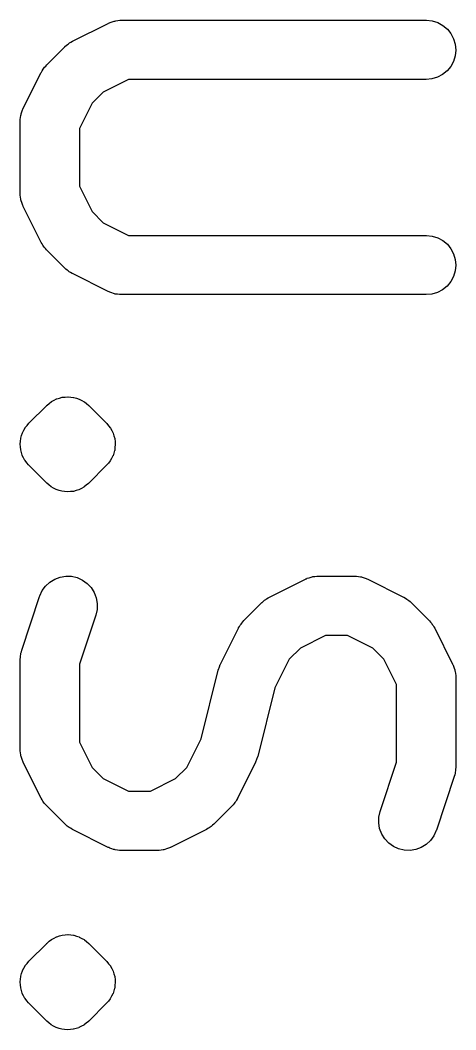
# Model space of a CAD drawing. Header units: millimetres. Extents: x 17 to 402, y -127 to -24.
# Drawn here: x 27.56 to 29.77, y -75.48 to -70.37 of the extents above; entities that cross this region are included whole.
import ezdxf

# ---------------------------------------------------------------- set-up
doc = ezdxf.new("R2010")
doc.units = ezdxf.units.MM
doc.header["$LTSCALE"] = 25.4
doc.layers.add('BLACK', color=7, linetype='CONTINUOUS')

msp = doc.modelspace()

# ---------------------------------------------------------------- linework, layer by layer
at = {"layer": 'BLACK', "linetype": 'Continuous'}
for p, q in [((27.8275, -70.4779), (28.0091, -70.3872)), ((28.0091, -70.3872), (28.0109, -70.3862)), ((28.0109, -70.3862), (28.0149, -70.3847)), ((28.0149, -70.3847), (28.019, -70.3826)), ((28.019, -70.3826), (28.0286, -70.3796)), ((28.0286, -70.3796), (28.0383, -70.376)), ((28.0383, -70.376), (28.0426, -70.3755)), ((28.0426, -70.3755), (28.0469, -70.3743)), ((28.0469, -70.3743), (28.0571, -70.3732)), ((28.0571, -70.3732), (28.0673, -70.3715)), ((28.0673, -70.3715), (28.0716, -70.3717)), ((28.0716, -70.3717), (28.0761, -70.3712)), ((28.0761, -70.3712), (29.6182, -70.3712)), ((29.6182, -70.3712), (29.6202, -70.3712)), ((29.6202, -70.3712), (29.6494, -70.3745)), ((29.6494, -70.3745), (29.6774, -70.3834)), ((29.6774, -70.3834), (29.703, -70.3976)), ((29.703, -70.3976), (29.7254, -70.4164)), ((29.7254, -70.4164), (29.7437, -70.439)), ((27.8082, -70.4901), (27.813, -70.4863)), ((27.813, -70.4863), (27.8204, -70.4822)), ((27.8204, -70.4822), (27.8275, -70.4779)), ((29.7437, -70.439), (29.7574, -70.4652)), ((29.7574, -70.4652), (29.7655, -70.4931)), ((27.6979, -70.5968), (27.7886, -70.5058)), ((27.7886, -70.5058), (27.7901, -70.5046)), ((27.7901, -70.5046), (27.7967, -70.4992)), ((27.7967, -70.4992), (27.8028, -70.4934)), ((27.8028, -70.4934), (27.8082, -70.4901)), ((29.7683, -70.5223), (29.7652, -70.5515)), ((29.7655, -70.4931), (29.7683, -70.5223)), ((29.7566, -70.5795), (29.7426, -70.6051)), ((29.7652, -70.5515), (29.7566, -70.5795)), ((27.5791, -70.817), (27.6697, -70.6356)), ((27.6697, -70.6356), (27.6708, -70.6338)), ((27.6708, -70.6338), (27.6753, -70.6267)), ((27.6753, -70.6267), (27.6794, -70.6194)), ((27.6794, -70.6194), (27.6832, -70.6145)), ((27.6832, -70.6145), (27.6868, -70.6092)), ((27.6868, -70.6092), (27.6926, -70.6031)), ((27.6926, -70.6031), (27.6979, -70.5968)), ((29.7238, -70.6277), (29.7012, -70.6463)), ((29.7426, -70.6051), (29.7238, -70.6277)), ((28.1115, -70.6712), (27.9834, -70.7352)), ((29.6182, -70.6712), (28.1115, -70.6712)), ((29.6474, -70.6684), (29.6182, -70.6712)), ((29.6753, -70.66), (29.6474, -70.6684)), ((29.7012, -70.6463), (29.6753, -70.66)), ((27.9834, -70.7352), (27.9273, -70.7916)), ((27.9273, -70.7916), (27.8633, -70.9196)), ((27.5679, -70.8487), (27.5687, -70.8444)), ((27.5687, -70.8444), (27.5722, -70.8348)), ((27.5722, -70.8348), (27.5753, -70.8251)), ((27.5753, -70.8251), (27.5775, -70.8213)), ((27.5775, -70.8213), (27.5791, -70.817)), ((27.5633, -70.882), (27.5638, -70.8777)), ((27.5633, -70.884), (27.5633, -70.882)), ((27.5633, -71.247), (27.5633, -70.884)), ((27.5636, -70.8734), (27.5653, -70.8632)), ((27.5638, -70.8777), (27.5636, -70.8734)), ((27.5653, -70.8632), (27.5664, -70.853)), ((27.5664, -70.853), (27.5679, -70.8487)), ((27.8633, -70.9196), (27.8633, -71.2117)), ((27.5636, -71.2513), (27.5633, -71.247)), ((27.5636, -71.2559), (27.5636, -71.2513)), ((27.8633, -71.2117), (27.9273, -71.3395)), ((27.5651, -71.2661), (27.5636, -71.2559)), ((27.5661, -71.2762), (27.5651, -71.2661)), ((27.5674, -71.2803), (27.5661, -71.2762)), ((27.5681, -71.2848), (27.5674, -71.2803)), ((27.5714, -71.2942), (27.5681, -71.2848)), ((27.5745, -71.3042), (27.5714, -71.2942)), ((27.5765, -71.308), (27.5745, -71.3042)), ((27.5781, -71.3123), (27.5765, -71.308)), ((27.5791, -71.3141), (27.5781, -71.3123)), ((27.6697, -71.4954), (27.5791, -71.3141)), ((27.9273, -71.3395), (27.9834, -71.3958)), ((27.9834, -71.3958), (28.1115, -71.4599)), ((28.1115, -71.4599), (29.6182, -71.4599)), ((29.6182, -71.4599), (29.6202, -71.4599)), ((29.6202, -71.4599), (29.6494, -71.4632)), ((27.6743, -71.5025), (27.6697, -71.4954)), ((27.6781, -71.5101), (27.6743, -71.5025)), ((27.6819, -71.515), (27.6781, -71.5101)), ((29.6494, -71.4632), (29.6774, -71.472)), ((29.6774, -71.472), (29.703, -71.486)), ((29.703, -71.486), (29.7254, -71.5048)), ((29.7254, -71.5048), (29.7437, -71.5277)), ((27.6852, -71.5203), (27.6819, -71.515)), ((27.6911, -71.5264), (27.6852, -71.5203)), ((27.6964, -71.533), (27.6911, -71.5264)), ((27.6979, -71.5345), (27.6964, -71.533)), ((27.7886, -71.6252), (27.6979, -71.5345)), ((29.7437, -71.5277), (29.7574, -71.5536)), ((29.7574, -71.5536), (29.7655, -71.5818)), ((29.7683, -71.611), (29.7652, -71.6399)), ((29.7655, -71.5818), (29.7683, -71.611)), ((27.795, -71.6305), (27.7886, -71.6252)), ((27.8011, -71.6364), (27.795, -71.6305)), ((27.8064, -71.6399), (27.8011, -71.6364)), ((27.8112, -71.6437), (27.8064, -71.6399)), ((27.8186, -71.6478), (27.8112, -71.6437)), ((27.8257, -71.6524), (27.8186, -71.6478)), ((27.8275, -71.6534), (27.8257, -71.6524)), ((28.0091, -71.7441), (27.8275, -71.6534)), ((29.7652, -71.6399), (29.7566, -71.6679)), ((29.7426, -71.6938), (29.7238, -71.7164)), ((29.7566, -71.6679), (29.7426, -71.6938)), ((28.0132, -71.7456), (28.0091, -71.7441)), ((28.017, -71.7476), (28.0132, -71.7456)), ((28.0269, -71.7509), (28.017, -71.7476)), ((28.0363, -71.7545), (28.0269, -71.7509)), ((28.0406, -71.7553), (28.0363, -71.7545)), ((28.0449, -71.7565), (28.0406, -71.7553)), ((28.0551, -71.7578), (28.0449, -71.7565)), ((28.0652, -71.7596), (28.0551, -71.7578)), ((28.0695, -71.7593), (28.0652, -71.7596)), ((28.0739, -71.7598), (28.0695, -71.7593)), ((28.0761, -71.7598), (28.0739, -71.7598)), ((29.6182, -71.7598), (28.0761, -71.7598)), ((29.6474, -71.757), (29.6182, -71.7598)), ((29.6753, -71.7486), (29.6474, -71.757)), ((29.7012, -71.7347), (29.6753, -71.7486)), ((29.7238, -71.7164), (29.7012, -71.7347)), ((27.7904, -72.2777), (27.8044, -72.2762)), ((27.8044, -72.2762), (27.8049, -72.2765)), ((27.8049, -72.2765), (27.8054, -72.2762)), ((27.8054, -72.2762), (27.8196, -72.2777)), ((27.6073, -72.4108), (27.6979, -72.3201)), ((27.6979, -72.3201), (27.6987, -72.3194)), ((27.6987, -72.3194), (27.6995, -72.3186)), ((27.6987, -72.3194), (27.6987, -72.3194)), ((27.6987, -72.3194), (27.6987, -72.3194)), ((27.6995, -72.3186), (27.7104, -72.31)), ((27.7104, -72.31), (27.7213, -72.3011)), ((27.7213, -72.3011), (27.7218, -72.3008)), ((27.7218, -72.3008), (27.7223, -72.3006)), ((27.7223, -72.3006), (27.7348, -72.294)), ((27.7348, -72.294), (27.7472, -72.2874)), ((27.7472, -72.2874), (27.7477, -72.2871)), ((27.7477, -72.2871), (27.7482, -72.2871)), ((27.7482, -72.2871), (27.7617, -72.2831)), ((27.7617, -72.2831), (27.7754, -72.279)), ((27.7754, -72.279), (27.7759, -72.279)), ((27.7759, -72.279), (27.7764, -72.2787)), ((27.7764, -72.2787), (27.7904, -72.2777)), ((27.8196, -72.2777), (27.8336, -72.2793)), ((27.8336, -72.2793), (27.8341, -72.2795)), ((27.8341, -72.2795), (27.8346, -72.2795)), ((27.8346, -72.2795), (27.8481, -72.2836)), ((27.8481, -72.2836), (27.8615, -72.2879)), ((27.8615, -72.2879), (27.862, -72.2881)), ((27.862, -72.2881), (27.8625, -72.2881)), ((27.8625, -72.2881), (27.875, -72.295)), ((27.875, -72.295), (27.8874, -72.3016)), ((27.8874, -72.3016), (27.8877, -72.3019)), ((27.8877, -72.3019), (27.8882, -72.3021)), ((27.8882, -72.3021), (27.8991, -72.3113)), ((27.8991, -72.3113), (27.91, -72.3201)), ((27.91, -72.3201), (28.0007, -72.4108)), ((27.5892, -72.4327), (27.5981, -72.4218)), ((27.5981, -72.4218), (27.6073, -72.4108)), ((28.0007, -72.4108), (28.0015, -72.4116)), ((28.0015, -72.4116), (28.0015, -72.4116)), ((28.0015, -72.4116), (28.0015, -72.4116)), ((28.0015, -72.4116), (28.0017, -72.4121)), ((28.0017, -72.4121), (28.0017, -72.4121)), ((28.0017, -72.4121), (28.0017, -72.4121)), ((28.0017, -72.4121), (28.0022, -72.4124)), ((28.0022, -72.4124), (28.0109, -72.4235)), ((28.0109, -72.4235), (28.0198, -72.4345)), ((27.5664, -72.4863), (27.5707, -72.4728)), ((27.5707, -72.4728), (27.5747, -72.4593)), ((27.5747, -72.4591), (27.575, -72.4588)), ((27.5747, -72.4593), (27.5747, -72.4591)), ((27.575, -72.4586), (27.5753, -72.4583)), ((27.575, -72.4588), (27.575, -72.4586)), ((27.5753, -72.4583), (27.5819, -72.4459)), ((27.5819, -72.4459), (27.5885, -72.4334)), ((27.5885, -72.4334), (27.5887, -72.4334)), ((27.5887, -72.4334), (27.589, -72.4332)), ((27.589, -72.4329), (27.5892, -72.4327)), ((27.589, -72.4332), (27.589, -72.4329)), ((28.0198, -72.4345), (28.02, -72.4347)), ((28.02, -72.4347), (28.0203, -72.435)), ((28.0203, -72.435), (28.0203, -72.4352)), ((28.0203, -72.4352), (28.0205, -72.4352)), ((28.0205, -72.4352), (28.0269, -72.4479)), ((28.0269, -72.4479), (28.0335, -72.4604)), ((28.0335, -72.4604), (28.0335, -72.4606)), ((28.0335, -72.4606), (28.0337, -72.4609)), ((28.0337, -72.4609), (28.0337, -72.4611)), ((28.0337, -72.4611), (28.034, -72.4614)), ((28.034, -72.4614), (28.0378, -72.4748)), ((28.0378, -72.4748), (28.0419, -72.4883)), ((27.5633, -72.5155), (27.5648, -72.5015)), ((27.5633, -72.5157), (27.5633, -72.5155)), ((27.5633, -72.516), (27.5633, -72.5157)), ((27.5633, -72.5162), (27.5633, -72.516)), ((27.5633, -72.5165), (27.5633, -72.5162)), ((27.5646, -72.5305), (27.5633, -72.5165)), ((27.5659, -72.5447), (27.5646, -72.5305)), ((27.5648, -72.5015), (27.5661, -72.4873)), ((27.5661, -72.4873), (27.5664, -72.487)), ((27.5664, -72.4865), (27.5664, -72.4863)), ((27.5664, -72.4868), (27.5664, -72.4865)), ((27.5664, -72.487), (27.5664, -72.4868)), ((28.0431, -72.5325), (28.0416, -72.5467)), ((28.0419, -72.4883), (28.0419, -72.4886)), ((28.0419, -72.4886), (28.0421, -72.4888)), ((28.0421, -72.4888), (28.0421, -72.4891)), ((28.0421, -72.4891), (28.0421, -72.4893)), ((28.0421, -72.4893), (28.0434, -72.5035)), ((28.0446, -72.5185), (28.0431, -72.5325)), ((28.0434, -72.5035), (28.0446, -72.5175)), ((28.0446, -72.5175), (28.0446, -72.5178)), ((28.0446, -72.5178), (28.0446, -72.518)), ((28.0446, -72.518), (28.0446, -72.5183)), ((28.0446, -72.5183), (28.0446, -72.5185)), ((27.5659, -72.5449), (27.5659, -72.5447)), ((27.5659, -72.5452), (27.5659, -72.5449)), ((27.5659, -72.5454), (27.5659, -72.5452)), ((27.5659, -72.5457), (27.5659, -72.5454)), ((27.5699, -72.5592), (27.5659, -72.5457)), ((27.574, -72.5726), (27.5699, -72.5592)), ((27.574, -72.5729), (27.574, -72.5726)), ((27.5742, -72.5731), (27.574, -72.5729)), ((27.5742, -72.5734), (27.5742, -72.5731)), ((27.5742, -72.5736), (27.5742, -72.5734)), ((27.5808, -72.5861), (27.5742, -72.5736)), ((28.0327, -72.5757), (28.0259, -72.5881)), ((28.033, -72.5752), (28.0327, -72.5754)), ((28.0327, -72.5754), (28.0327, -72.5757)), ((28.0332, -72.5747), (28.033, -72.5749)), ((28.033, -72.5749), (28.033, -72.5752)), ((28.0373, -72.5612), (28.0332, -72.5747)), ((28.0413, -72.5477), (28.0373, -72.5612)), ((28.0416, -72.5475), (28.0413, -72.5477)), ((28.0416, -72.5467), (28.0416, -72.547)), ((28.0416, -72.547), (28.0416, -72.5472)), ((28.0416, -72.5472), (28.0416, -72.5475)), ((27.5874, -72.5988), (27.5808, -72.5861)), ((27.5877, -72.5988), (27.5874, -72.5988)), ((27.5877, -72.599), (27.5877, -72.5988)), ((27.588, -72.5993), (27.5877, -72.599)), ((27.588, -72.5996), (27.588, -72.5993)), ((27.5968, -72.6105), (27.588, -72.5996)), ((27.6057, -72.6216), (27.5968, -72.6105)), ((27.606, -72.6219), (27.6057, -72.6216)), ((27.6065, -72.6224), (27.606, -72.6219)), ((27.606, -72.6219), (27.606, -72.6219)), ((27.606, -72.6219), (27.606, -72.6219)), ((27.6073, -72.6232), (27.6065, -72.6224)), ((27.6065, -72.6224), (27.6065, -72.6224)), ((27.6065, -72.6224), (27.6065, -72.6224)), ((27.6979, -72.7139), (27.6073, -72.6232)), ((28.0007, -72.6232), (27.91, -72.7139)), ((28.0096, -72.6123), (28.0007, -72.6232)), ((28.0187, -72.6013), (28.0096, -72.6123)), ((28.019, -72.6008), (28.0187, -72.6011)), ((28.0187, -72.6011), (28.0187, -72.6013)), ((28.0192, -72.6006), (28.019, -72.6008)), ((28.0259, -72.5881), (28.0192, -72.6006)), ((28.0192, -72.6006), (28.0192, -72.6006)), ((27.7086, -72.7227), (27.6979, -72.7139)), ((27.7195, -72.7319), (27.7086, -72.7227)), ((27.72, -72.7321), (27.7195, -72.7319)), ((27.7205, -72.7324), (27.72, -72.7321)), ((27.7327, -72.739), (27.7205, -72.7324)), ((27.8856, -72.7334), (27.8729, -72.74)), ((27.8862, -72.7332), (27.8856, -72.7334)), ((27.8864, -72.7329), (27.8862, -72.7332)), ((27.8976, -72.724), (27.8864, -72.7329)), ((27.9085, -72.7154), (27.8976, -72.724)), ((27.9093, -72.7146), (27.9085, -72.7154)), ((27.91, -72.7139), (27.9093, -72.7146)), ((27.9093, -72.7146), (27.9093, -72.7146)), ((27.9093, -72.7146), (27.9093, -72.7146)), ((27.7454, -72.7459), (27.7327, -72.739)), ((27.7459, -72.7459), (27.7454, -72.7459)), ((27.7462, -72.7461), (27.7459, -72.7459)), ((27.7599, -72.7504), (27.7462, -72.7461)), ((27.7734, -72.7545), (27.7599, -72.7504)), ((27.7739, -72.7545), (27.7734, -72.7545)), ((27.7744, -72.7547), (27.7739, -72.7545)), ((27.7884, -72.7563), (27.7744, -72.7547)), ((27.8023, -72.7578), (27.7884, -72.7563)), ((27.8028, -72.7575), (27.8023, -72.7578)), ((27.8033, -72.7578), (27.8028, -72.7575)), ((27.8176, -72.7563), (27.8033, -72.7578)), ((27.8315, -72.7553), (27.8176, -72.7563)), ((27.832, -72.755), (27.8315, -72.7553)), ((27.8326, -72.755), (27.832, -72.755)), ((27.846, -72.7509), (27.8326, -72.755)), ((27.8597, -72.7469), (27.846, -72.7509)), ((27.86, -72.7469), (27.8597, -72.7469)), ((27.8605, -72.7466), (27.86, -72.7469)), ((27.8729, -72.74), (27.8605, -72.7466)), ((27.7383, -73.1985), (27.7658, -73.1883)), ((27.7658, -73.1883), (27.7947, -73.1838)), ((27.7947, -73.1838), (27.8239, -73.1848)), ((27.8239, -73.1848), (27.8524, -73.1914)), ((27.8524, -73.1914), (27.879, -73.2036)), ((29.0088, -73.1982), (29.0129, -73.1967)), ((29.0129, -73.1967), (29.0167, -73.1947)), ((29.0167, -73.1947), (29.0266, -73.1919)), ((29.0266, -73.1919), (29.0363, -73.1883)), ((29.0363, -73.1883), (29.0406, -73.1876)), ((29.0406, -73.1876), (29.0449, -73.1863)), ((29.0449, -73.1863), (29.0551, -73.1853)), ((29.0551, -73.1853), (29.0652, -73.1838)), ((29.0652, -73.1838), (29.0695, -73.1838)), ((29.0695, -73.1838), (29.0739, -73.1835)), ((29.0739, -73.1835), (29.2555, -73.1835)), ((29.2555, -73.1835), (29.2575, -73.1835)), ((29.2575, -73.1835), (29.2618, -73.184)), ((29.2618, -73.184), (29.2661, -73.1838)), ((29.2661, -73.1838), (29.2763, -73.1855)), ((29.2763, -73.1855), (29.2865, -73.1868)), ((29.2865, -73.1868), (29.2908, -73.1881)), ((29.2908, -73.1881), (29.2951, -73.1888)), ((29.2951, -73.1888), (29.3047, -73.1924)), ((29.3047, -73.1924), (29.3144, -73.1954)), ((29.3144, -73.1954), (29.3182, -73.1977)), ((27.6746, -73.2574), (27.6918, -73.2338)), ((27.6918, -73.2338), (27.7134, -73.214)), ((27.7134, -73.214), (27.7383, -73.1985)), ((27.879, -73.2036), (27.9029, -73.2206)), ((27.9029, -73.2206), (27.9227, -73.2419)), ((27.9227, -73.2419), (27.9382, -73.2668)), ((28.8254, -73.2899), (29.0068, -73.1992)), ((29.0068, -73.1992), (29.0088, -73.1982)), ((29.3182, -73.1977), (29.3225, -73.1992)), ((29.3225, -73.1992), (29.5039, -73.2899)), ((27.5709, -73.5581), (27.6616, -73.2861)), ((27.6616, -73.2861), (27.6624, -73.2841)), ((27.6624, -73.2841), (27.6746, -73.2574)), ((27.9382, -73.2668), (27.9486, -73.2942)), ((27.9486, -73.2942), (27.9535, -73.3229)), ((28.8059, -73.3021), (28.8107, -73.2983)), ((28.8107, -73.2983), (28.8183, -73.2945)), ((28.8183, -73.2945), (28.8254, -73.2899)), ((29.5039, -73.2899), (29.5057, -73.2909)), ((29.5057, -73.2909), (29.5128, -73.2955)), ((29.5128, -73.2955), (29.5201, -73.2996)), ((27.9535, -73.3229), (27.9527, -73.3524)), ((28.6957, -73.4088), (28.7863, -73.3181)), ((28.7863, -73.3181), (28.7879, -73.3166)), ((28.7879, -73.3166), (28.7945, -73.3113)), ((28.7945, -73.3113), (28.8006, -73.3057)), ((28.8006, -73.3057), (28.8059, -73.3021)), ((29.5201, -73.2996), (29.525, -73.3034)), ((29.525, -73.3034), (29.5303, -73.3069)), ((29.5303, -73.3069), (29.5364, -73.3128)), ((29.5364, -73.3128), (29.5427, -73.3181)), ((29.5427, -73.3181), (29.6337, -73.4088)), ((27.9463, -73.3809), (27.8633, -73.63)), ((27.9527, -73.3524), (27.9463, -73.3809)), ((28.577, -73.6293), (28.6677, -73.4477)), ((28.6677, -73.4477), (28.6685, -73.4459)), ((28.6685, -73.4459), (28.673, -73.4388)), ((28.673, -73.4388), (28.6771, -73.4314)), ((28.6771, -73.4314), (28.6812, -73.4266)), ((28.6812, -73.4266), (28.6845, -73.4212)), ((28.6845, -73.4212), (28.6903, -73.4154)), ((28.6903, -73.4154), (28.6957, -73.4088)), ((29.6337, -73.4088), (29.6349, -73.4103)), ((29.6349, -73.4103), (29.6403, -73.4169)), ((29.6403, -73.4169), (29.6461, -73.423)), ((29.6461, -73.423), (29.6494, -73.4284)), ((29.6494, -73.4284), (29.6532, -73.4332)), ((29.6532, -73.4332), (29.6573, -73.4405)), ((29.6573, -73.4405), (29.6616, -73.4477)), ((29.6616, -73.4477), (29.7523, -73.6293)), ((29.1094, -73.4835), (28.9814, -73.5475)), ((29.2199, -73.4835), (29.1094, -73.4835)), ((29.3479, -73.5475), (29.2199, -73.4835)), ((28.9814, -73.5475), (28.925, -73.6036)), ((29.4043, -73.6036), (29.3479, -73.5475)), ((27.5633, -73.6034), (27.5641, -73.595)), ((27.5633, -73.6056), (27.5633, -73.6034)), ((27.5641, -73.595), (27.5643, -73.5866)), ((27.5643, -73.5866), (27.5659, -73.5805)), ((27.5659, -73.5805), (27.5664, -73.5744)), ((27.5664, -73.5744), (27.5692, -73.5663)), ((27.5692, -73.5663), (27.5709, -73.5581)), ((28.925, -73.6036), (28.8526, -73.7486)), ((29.4683, -73.7316), (29.4043, -73.6036)), ((27.5633, -74.059), (27.5633, -73.6056)), ((27.8633, -73.63), (27.8633, -74.0237)), ((28.5664, -73.6564), (28.5714, -73.6435)), ((28.5664, -73.6572), (28.5664, -73.6564)), ((28.5714, -73.6435), (28.5763, -73.6305)), ((28.5763, -73.6305), (28.5768, -73.6298)), ((28.5768, -73.6298), (28.577, -73.6293)), ((29.7523, -73.6293), (29.7533, -73.631)), ((29.7533, -73.631), (29.7548, -73.6351)), ((29.7548, -73.6351), (29.7569, -73.6392)), ((29.7569, -73.6392), (29.7599, -73.6488)), ((29.7599, -73.6488), (29.7635, -73.6585)), ((28.4787, -74.0067), (28.5656, -73.66)), ((28.5656, -73.66), (28.5661, -73.658)), ((28.5661, -73.658), (28.5664, -73.6572)), ((29.7635, -73.6585), (29.764, -73.663)), ((29.764, -73.663), (29.7652, -73.6671)), ((29.7652, -73.6671), (29.7663, -73.6773)), ((29.7663, -73.6773), (29.768, -73.6874)), ((29.768, -73.6874), (29.7678, -73.692)), ((29.7678, -73.692), (29.7683, -73.6963)), ((29.7683, -73.6963), (29.7683, -74.15)), ((28.8526, -73.7486), (28.7658, -74.0956)), ((29.4683, -74.1256), (29.4683, -73.7316)), ((28.4063, -74.1517), (28.4787, -74.0067)), ((27.5636, -74.0636), (27.5633, -74.059)), ((27.5636, -74.0679), (27.5636, -74.0636)), ((27.8633, -74.0237), (27.9273, -74.1517)), ((27.5651, -74.0781), (27.5636, -74.0679)), ((27.5661, -74.0882), (27.5651, -74.0781)), ((27.5674, -74.0926), (27.5661, -74.0882)), ((27.5681, -74.0969), (27.5674, -74.0926)), ((27.5714, -74.1065), (27.5681, -74.0969)), ((27.5745, -74.1162), (27.5714, -74.1065)), ((27.5765, -74.1202), (27.5745, -74.1162)), ((28.7599, -74.1119), (28.7551, -74.1251)), ((28.765, -74.0989), (28.7599, -74.1119)), ((28.7652, -74.0976), (28.765, -74.0982)), ((28.765, -74.0982), (28.765, -74.0989)), ((28.7658, -74.0956), (28.7652, -74.0976)), ((27.5781, -74.1243), (27.5765, -74.1202)), ((27.5791, -74.1263), (27.5781, -74.1243)), ((27.6697, -74.3077), (27.5791, -74.1263)), ((27.9273, -74.1517), (27.9834, -74.2081)), ((28.35, -74.2081), (28.4063, -74.1517)), ((28.7546, -74.1263), (28.6639, -74.3077)), ((28.7548, -74.1256), (28.7546, -74.1263)), ((28.7551, -74.1251), (28.7548, -74.1256)), ((29.3853, -74.3745), (29.4683, -74.1256)), ((29.7673, -74.1604), (29.767, -74.1688)), ((29.7683, -74.152), (29.7673, -74.1604)), ((29.7683, -74.15), (29.7683, -74.152)), ((27.9834, -74.2081), (28.1115, -74.2719)), ((28.2222, -74.2719), (28.35, -74.2081)), ((29.7604, -74.1972), (29.6697, -74.4695)), ((29.7625, -74.1891), (29.7604, -74.1972)), ((29.765, -74.181), (29.7625, -74.1891)), ((29.7658, -74.1749), (29.765, -74.181)), ((29.767, -74.1688), (29.7658, -74.1749)), ((27.6743, -74.3148), (27.6697, -74.3077)), ((27.6781, -74.3222), (27.6743, -74.3148)), ((28.1115, -74.2719), (28.2222, -74.2719)), ((28.6583, -74.3166), (28.6542, -74.324)), ((28.6629, -74.3095), (28.6583, -74.3166)), ((28.6639, -74.3077), (28.6629, -74.3095)), ((27.6819, -74.3273), (27.6781, -74.3222)), ((27.6852, -74.3323), (27.6819, -74.3273)), ((27.6911, -74.3387), (27.6852, -74.3323)), ((27.6964, -74.345), (27.6911, -74.3387)), ((27.6979, -74.3466), (27.6964, -74.345)), ((27.7886, -74.4372), (27.6979, -74.3466)), ((28.6357, -74.3466), (28.545, -74.4372)), ((28.641, -74.3402), (28.6357, -74.3466)), ((28.6469, -74.3341), (28.641, -74.3402)), ((28.6504, -74.3288), (28.6469, -74.3341)), ((28.6542, -74.324), (28.6504, -74.3288)), ((29.3779, -74.4324), (29.3787, -74.4032)), ((29.3787, -74.4032), (29.3853, -74.3745)), ((27.795, -74.4426), (27.7886, -74.4372)), ((27.8011, -74.4487), (27.795, -74.4426)), ((27.8064, -74.452), (27.8011, -74.4487)), ((27.8112, -74.456), (27.8064, -74.452)), ((27.8186, -74.4598), (27.8112, -74.456)), ((27.8257, -74.4644), (27.8186, -74.4598)), ((27.8275, -74.4654), (27.8257, -74.4644)), ((28.0091, -74.5561), (27.8275, -74.4654)), ((28.5059, -74.4654), (28.3246, -74.5561)), ((28.513, -74.4609), (28.5059, -74.4654)), ((28.5206, -74.4571), (28.513, -74.4609)), ((28.5255, -74.4532), (28.5206, -74.4571)), ((28.5308, -74.4499), (28.5255, -74.4532)), ((28.5369, -74.4441), (28.5308, -74.4499)), ((28.5435, -74.4388), (28.5369, -74.4441)), ((28.545, -74.4372), (28.5435, -74.4388)), ((29.3827, -74.4611), (29.3779, -74.4324)), ((29.3931, -74.4885), (29.3827, -74.4611)), ((29.6692, -74.4715), (29.6568, -74.4979)), ((29.6697, -74.4695), (29.6692, -74.4715)), ((29.4086, -74.5134), (29.3931, -74.4885)), ((29.4287, -74.5348), (29.4086, -74.5134)), ((29.6395, -74.5216), (29.6182, -74.5416)), ((29.6568, -74.4979), (29.6395, -74.5216)), ((28.0132, -74.5576), (28.0091, -74.5561)), ((28.017, -74.5599), (28.0132, -74.5576)), ((28.0269, -74.563), (28.017, -74.5599)), ((28.0363, -74.5665), (28.0269, -74.563)), ((28.0406, -74.5673), (28.0363, -74.5665)), ((28.0449, -74.5688), (28.0406, -74.5673)), ((28.0551, -74.5698), (28.0449, -74.5688)), ((28.0652, -74.5716), (28.0551, -74.5698)), ((28.0695, -74.5716), (28.0652, -74.5716)), ((28.0739, -74.5719), (28.0695, -74.5716)), ((28.0761, -74.5721), (28.0739, -74.5719)), ((28.2575, -74.5721), (28.0761, -74.5721)), ((28.2618, -74.5716), (28.2575, -74.5721)), ((28.2664, -74.5719), (28.2618, -74.5716)), ((28.2766, -74.5701), (28.2664, -74.5719)), ((28.2867, -74.5691), (28.2766, -74.5701)), ((28.2908, -74.5678), (28.2867, -74.5691)), ((28.2953, -74.5673), (28.2908, -74.5678)), ((28.3047, -74.5637), (28.2953, -74.5673)), ((28.3147, -74.5607), (28.3047, -74.5637)), ((28.3185, -74.5587), (28.3147, -74.5607)), ((28.3228, -74.5571), (28.3185, -74.5587)), ((28.3246, -74.5561), (28.3228, -74.5571)), ((29.4523, -74.5518), (29.4287, -74.5348)), ((29.479, -74.564), (29.4523, -74.5518)), ((29.5077, -74.5706), (29.479, -74.564)), ((29.5369, -74.5716), (29.5077, -74.5706)), ((29.5659, -74.567), (29.5369, -74.5716)), ((29.5933, -74.5569), (29.5659, -74.567)), ((29.6182, -74.5416), (29.5933, -74.5569)), ((27.6995, -75.0402), (27.7104, -75.0313)), ((27.7104, -75.0313), (27.7213, -75.0225)), ((27.7213, -75.0225), (27.7218, -75.0222)), ((27.7218, -75.0222), (27.7223, -75.0219)), ((27.7223, -75.0219), (27.7348, -75.0153)), ((27.7348, -75.0153), (27.7472, -75.0087)), ((27.7472, -75.0087), (27.7477, -75.0087)), ((27.7477, -75.0087), (27.7482, -75.0085)), ((27.7482, -75.0085), (27.7617, -75.0044)), ((27.7617, -75.0044), (27.7754, -75.0004)), ((27.7754, -75.0004), (27.7759, -75.0004)), ((27.7759, -75.0004), (27.7764, -75.0004)), ((27.7764, -75.0004), (27.7904, -74.9991)), ((27.7904, -74.9991), (27.8044, -74.9978)), ((27.8044, -74.9978), (27.8049, -74.9978)), ((27.8049, -74.9978), (27.8054, -74.9978)), ((27.8054, -74.9978), (27.8196, -74.9993)), ((27.8196, -74.9993), (27.8336, -75.0006)), ((27.8336, -75.0006), (27.8341, -75.0009)), ((27.8341, -75.0009), (27.8346, -75.0009)), ((27.8346, -75.0009), (27.8481, -75.0052)), ((27.8481, -75.0052), (27.8615, -75.0092)), ((27.8615, -75.0092), (27.862, -75.0095)), ((27.862, -75.0095), (27.8625, -75.0098)), ((27.8625, -75.0098), (27.875, -75.0164)), ((27.875, -75.0164), (27.8874, -75.023)), ((27.8874, -75.023), (27.8877, -75.0235)), ((27.8877, -75.0235), (27.8882, -75.0237)), ((27.8882, -75.0237), (27.8991, -75.0326)), ((27.8991, -75.0326), (27.91, -75.0418)), ((27.6073, -75.1324), (27.6979, -75.0418)), ((27.6979, -75.0418), (27.6987, -75.041)), ((27.6987, -75.041), (27.6995, -75.0402)), ((27.6987, -75.041), (27.6987, -75.041)), ((27.6987, -75.041), (27.6987, -75.041)), ((27.91, -75.0418), (28.0007, -75.1324)), ((27.5981, -75.1431), (27.6073, -75.1324)), ((28.0007, -75.1324), (28.0015, -75.1332)), ((28.0015, -75.1332), (28.0015, -75.1332)), ((28.0015, -75.1332), (28.0015, -75.1332)), ((28.0015, -75.1332), (28.0017, -75.1335)), ((28.0017, -75.1335), (28.0017, -75.1335)), ((28.0017, -75.1335), (28.0017, -75.1335)), ((28.0017, -75.1335), (28.0022, -75.134)), ((28.0022, -75.134), (28.0111, -75.1449)), ((27.5707, -75.1944), (27.5747, -75.1807)), ((27.5747, -75.1804), (27.575, -75.1802)), ((27.5747, -75.1807), (27.5747, -75.1804)), ((27.575, -75.1802), (27.5753, -75.1799)), ((27.575, -75.1802), (27.575, -75.1802)), ((27.5753, -75.1799), (27.5819, -75.1672)), ((27.5819, -75.1672), (27.5885, -75.155)), ((27.5885, -75.155), (27.5887, -75.1548)), ((27.5887, -75.1548), (27.589, -75.1545)), ((27.589, -75.1543), (27.5892, -75.154)), ((27.589, -75.1545), (27.589, -75.1543)), ((27.5892, -75.154), (27.5981, -75.1431)), ((28.0111, -75.1449), (28.0198, -75.1558)), ((28.0198, -75.1558), (28.02, -75.1561)), ((28.02, -75.1561), (28.0203, -75.1563)), ((28.0203, -75.1563), (28.0203, -75.1566)), ((28.0203, -75.1566), (28.0205, -75.1568)), ((28.0205, -75.1568), (28.0269, -75.1693)), ((28.0269, -75.1693), (28.0335, -75.1817)), ((28.0335, -75.1817), (28.0335, -75.182)), ((28.0335, -75.182), (28.0337, -75.1822)), ((28.0337, -75.1822), (28.0337, -75.1825)), ((28.0337, -75.1825), (28.034, -75.1827)), ((28.034, -75.1827), (28.0378, -75.1962)), ((27.5633, -75.2368), (27.5648, -75.2229)), ((27.5633, -75.2371), (27.5633, -75.2368)), ((27.5633, -75.2373), (27.5633, -75.2371)), ((27.5633, -75.2376), (27.5633, -75.2373)), ((27.5633, -75.2378), (27.5633, -75.2376)), ((27.5646, -75.2521), (27.5633, -75.2378)), ((27.5648, -75.2229), (27.5661, -75.2089)), ((27.5661, -75.2089), (27.5664, -75.2086)), ((27.5664, -75.2079), (27.5707, -75.1944)), ((27.5664, -75.2081), (27.5664, -75.2079)), ((27.5664, -75.2084), (27.5664, -75.2081)), ((27.5664, -75.2086), (27.5664, -75.2084)), ((28.0378, -75.1962), (28.0419, -75.2099)), ((28.0419, -75.2099), (28.0419, -75.2102)), ((28.0419, -75.2102), (28.0421, -75.2104)), ((28.0421, -75.2104), (28.0421, -75.2107)), ((28.0421, -75.2107), (28.0421, -75.2109)), ((28.0421, -75.2109), (28.0434, -75.2249)), ((28.0446, -75.2399), (28.0431, -75.2541)), ((28.0434, -75.2249), (28.0446, -75.2389)), ((28.0446, -75.2389), (28.0446, -75.2391)), ((28.0446, -75.2391), (28.0446, -75.2394)), ((28.0446, -75.2394), (28.0446, -75.2396)), ((28.0446, -75.2396), (28.0446, -75.2399)), ((27.5659, -75.266), (27.5646, -75.2521)), ((27.5659, -75.2663), (27.5659, -75.266)), ((27.5659, -75.2666), (27.5659, -75.2663)), ((27.5659, -75.2668), (27.5659, -75.2666)), ((27.5659, -75.2671), (27.5659, -75.2668)), ((27.5699, -75.2805), (27.5659, -75.2671)), ((27.574, -75.2942), (27.5699, -75.2805)), ((28.0373, -75.2826), (28.0332, -75.296)), ((28.0413, -75.2691), (28.0373, -75.2826)), ((28.0416, -75.2688), (28.0413, -75.2691)), ((28.0431, -75.2541), (28.0416, -75.2681)), ((28.0416, -75.2681), (28.0416, -75.2683)), ((28.0416, -75.2683), (28.0416, -75.2686)), ((28.0416, -75.2686), (28.0416, -75.2688)), ((27.5742, -75.2947), (27.574, -75.2942)), ((27.574, -75.2942), (27.574, -75.2942)), ((27.5742, -75.295), (27.5742, -75.2947)), ((27.5742, -75.2947), (27.5742, -75.2947)), ((27.5808, -75.3074), (27.5742, -75.295)), ((27.5874, -75.3201), (27.5808, -75.3074)), ((27.5877, -75.3204), (27.5874, -75.3201)), ((27.5877, -75.3207), (27.5877, -75.3204)), ((27.588, -75.3207), (27.5877, -75.3207)), ((27.588, -75.3209), (27.588, -75.3207)), ((27.5968, -75.3321), (27.588, -75.3209)), ((27.6057, -75.343), (27.5968, -75.3321)), ((28.0096, -75.3336), (28.0007, -75.3445)), ((28.0187, -75.3227), (28.0096, -75.3336)), ((28.019, -75.3224), (28.0187, -75.3224)), ((28.0187, -75.3224), (28.0187, -75.3227)), ((28.0192, -75.3222), (28.019, -75.3224)), ((28.0259, -75.3095), (28.0192, -75.3219)), ((28.0192, -75.3219), (28.0192, -75.3222)), ((28.0327, -75.297), (28.0259, -75.3095)), ((28.033, -75.2965), (28.0327, -75.2968)), ((28.0327, -75.2968), (28.0327, -75.297)), ((28.0332, -75.296), (28.033, -75.2963)), ((28.033, -75.2963), (28.033, -75.2965)), ((27.606, -75.3433), (27.6057, -75.343)), ((27.606, -75.3435), (27.606, -75.3433)), ((27.606, -75.3433), (27.606, -75.3433)), ((27.6065, -75.3438), (27.606, -75.3435)), ((27.6073, -75.3445), (27.6065, -75.3438)), ((27.6065, -75.3438), (27.6065, -75.3438)), ((27.6065, -75.3438), (27.6065, -75.3438)), ((27.6979, -75.4352), (27.6073, -75.3445)), ((28.0007, -75.3445), (27.91, -75.4352)), ((27.7086, -75.4441), (27.6979, -75.4352)), ((27.7195, -75.4532), (27.7086, -75.4441)), ((27.9085, -75.4367), (27.8976, -75.4456)), ((27.9093, -75.436), (27.9085, -75.4367)), ((27.91, -75.4352), (27.9093, -75.436)), ((27.9093, -75.436), (27.9093, -75.436)), ((27.9093, -75.436), (27.9093, -75.436)), ((27.72, -75.4535), (27.7195, -75.4532)), ((27.7205, -75.4537), (27.72, -75.4535)), ((27.7327, -75.4604), (27.7205, -75.4537)), ((27.7454, -75.4672), (27.7327, -75.4604)), ((27.7459, -75.4675), (27.7454, -75.4672)), ((27.7462, -75.4677), (27.7459, -75.4675)), ((27.7599, -75.4718), (27.7462, -75.4677)), ((27.7734, -75.4758), (27.7599, -75.4718)), ((27.7739, -75.4761), (27.7734, -75.4758)), ((27.7744, -75.4761), (27.7739, -75.4761)), ((27.7884, -75.4776), (27.7744, -75.4761)), ((27.8023, -75.4791), (27.7884, -75.4776)), ((27.8028, -75.4791), (27.8023, -75.4791)), ((27.8033, -75.4791), (27.8028, -75.4791)), ((27.8176, -75.4779), (27.8033, -75.4791)), ((27.8315, -75.4766), (27.8176, -75.4779)), ((27.832, -75.4764), (27.8315, -75.4766)), ((27.8326, -75.4764), (27.832, -75.4764)), ((27.846, -75.4723), (27.8326, -75.4764)), ((27.8597, -75.4685), (27.846, -75.4723)), ((27.86, -75.4682), (27.8597, -75.4685)), ((27.8605, -75.468), (27.86, -75.4682)), ((27.8729, -75.4614), (27.8605, -75.468)), ((27.8856, -75.455), (27.8729, -75.4614)), ((27.8862, -75.4545), (27.8856, -75.455)), ((27.8864, -75.4543), (27.8862, -75.4545)), ((27.8976, -75.4456), (27.8864, -75.4543))]:
    msp.add_line(p, q, dxfattribs=at)

doc.saveas('drawing.dxf')
